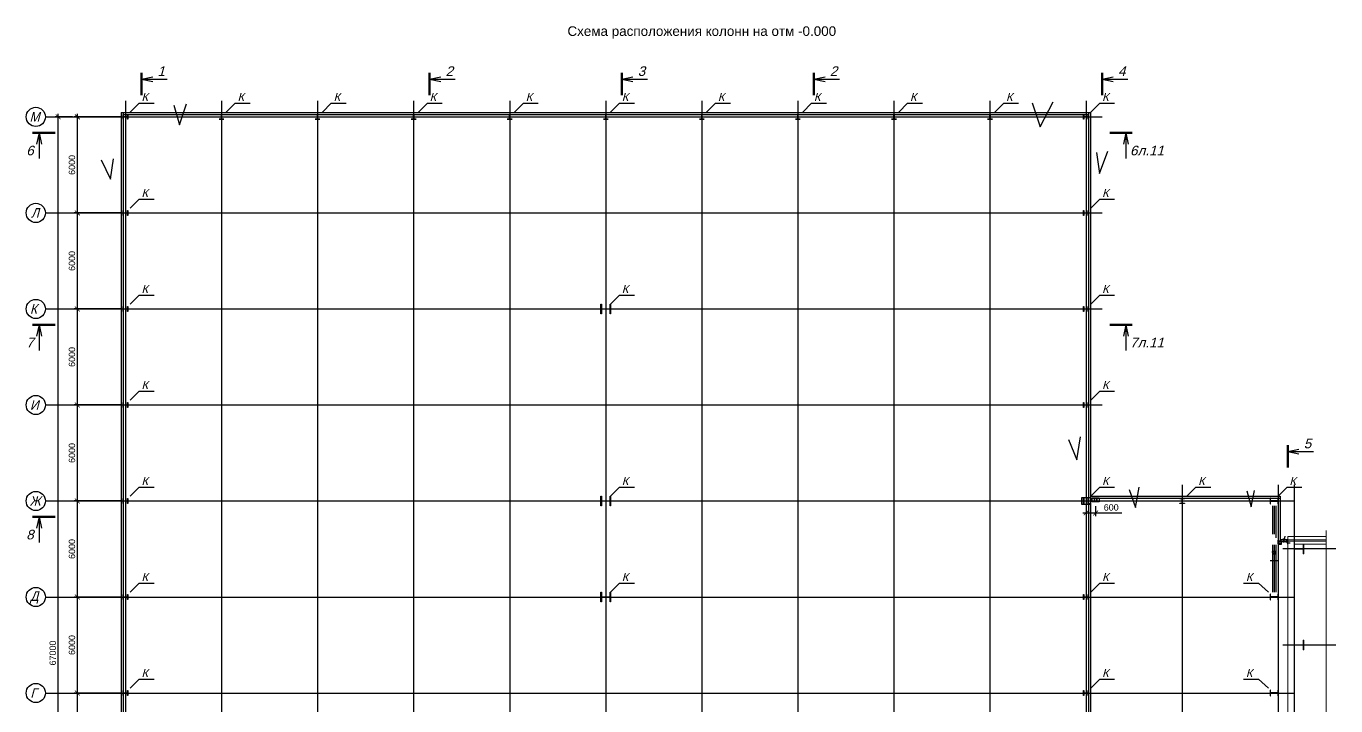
# Model space of a CAD drawing. Header units: millimetres. Extents: x -25736 to -23046, y 7958 to 9460.
# Drawn here: x -24008.4 to -23599.4, y 9247.2 to 9459.5 of the extents above; entities that cross this region are included whole.
import ezdxf

# ---------------------------------------------------------------- set-up
doc = ezdxf.new("R2010")
doc.units = ezdxf.units.MM
doc.linetypes.add('CENTER', pattern=[50.8, 31.75, -6.35, 6.35, -6.35])
doc.layers.get('0').update_dxf_attribs({"lineweight": 30})
doc.layers.add('основной', color=7, linetype='Continuous', lineweight=30)
doc.layers.add('Размеры', color=140, linetype='Continuous')
doc.styles.get("Standard").update_dxf_attribs({"font": 'ARIALUNI.TTF'})
doc.styles.add('Standart (сжат) 0.9', font='ARIALUNI.TTF', dxfattribs={"width": 0.9, "height": 300})
doc.styles.add('для модели', font='ARIALUNI.TTF', dxfattribs={"height": 200})

# ---------------------------------------------------------------- blocks, each defined once
blk = doc.blocks.new('_ArchTick')
at = {"color": 0, "lineweight": 40, "const_width": 0.15}
blk.add_lwpolyline([(-0.5, -0.5), (0.5, 0.5)], dxfattribs=at)

msp = doc.modelspace()

# ---------------------------------------------------------------- linework, layer by layer
at = {"layer": 'Defpoints'}
for p, q in [((-23678.82, 9312.103), (-23678.82, 9310.203)), ((-23675.92, 9312.103), (-23678.82, 9312.103)), ((-23678.82, 9310.203), (-23675.92, 9310.203)), ((-23675.92, 9310.203), (-23675.92, 9312.103)), ((-23675.445, 9312.128), (-23673.295, 9312.128)), ((-23675.445, 9310.928), (-23675.445, 9312.128)), ((-23673.295, 9310.928), (-23675.445, 9310.928)), ((-23673.295, 9312.128), (-23673.295, 9310.928))]:
    msp.add_line(p, q, dxfattribs=at)
at = {"layer": 'основной'}
for p, q in [((-23691.745, 9428.014), (-23687.65, 9435.872)), ((-23978.12, 9430.403), (-23978.12, 9431.903)), ((-23978.12, 9431.903), (-23978.045, 9431.903)), ((-23978.045, 9431.903), (-23978.045, 9431.253)), ((-23976.695, 9431.253), (-23976.695, 9431.903)), ((-23976.695, 9431.903), (-23976.62, 9431.903)), ((-23976.62, 9431.903), (-23976.62, 9430.403)), ((-23962.265, 9434.793), (-23960.494, 9428.65)), ((-23960.494, 9428.65), (-23958.28, 9435.235)), ((-23948.12, 9431.828), (-23948.12, 9431.903)), ((-23948.12, 9431.903), (-23946.62, 9431.903)), ((-23947.47, 9431.828), (-23948.12, 9431.828)), ((-23947.395, 9430.553), (-23947.395, 9431.753)), ((-23947.345, 9431.753), (-23947.345, 9430.553)), ((-23946.62, 9431.828), (-23947.27, 9431.828)), ((-23946.62, 9431.903), (-23946.62, 9431.828)), ((-23918.12, 9431.828), (-23918.12, 9431.903)), ((-23918.12, 9431.903), (-23916.62, 9431.903)), ((-23917.47, 9431.828), (-23918.12, 9431.828)), ((-23917.395, 9430.553), (-23917.395, 9431.753)), ((-23917.345, 9431.753), (-23917.345, 9430.553)), ((-23916.62, 9431.828), (-23917.27, 9431.828)), ((-23916.62, 9431.903), (-23916.62, 9431.828)), ((-23888.12, 9431.828), (-23888.12, 9431.903)), ((-23888.12, 9431.903), (-23886.62, 9431.903)), ((-23887.47, 9431.828), (-23888.12, 9431.828)), ((-23887.395, 9430.553), (-23887.395, 9431.753)), ((-23887.345, 9431.753), (-23887.345, 9430.553)), ((-23886.62, 9431.828), (-23887.27, 9431.828)), ((-23886.62, 9431.903), (-23886.62, 9431.828)), ((-23858.12, 9431.828), (-23858.12, 9431.903)), ((-23858.12, 9431.903), (-23856.62, 9431.903)), ((-23857.47, 9431.828), (-23858.12, 9431.828)), ((-23857.395, 9430.553), (-23857.395, 9431.753)), ((-23857.345, 9431.753), (-23857.345, 9430.553)), ((-23856.62, 9431.828), (-23857.27, 9431.828)), ((-23856.62, 9431.903), (-23856.62, 9431.828)), ((-23828.12, 9431.903), (-23826.62, 9431.903)), ((-23828.12, 9431.828), (-23828.12, 9431.903)), ((-23827.47, 9431.828), (-23828.12, 9431.828)), ((-23827.395, 9430.553), (-23827.395, 9431.753)), ((-23827.345, 9431.753), (-23827.345, 9430.553)), ((-23826.62, 9431.828), (-23827.27, 9431.828)), ((-23826.62, 9431.903), (-23826.62, 9431.828)), ((-23798.12, 9431.828), (-23798.12, 9431.903)), ((-23798.12, 9431.903), (-23796.62, 9431.903)), ((-23797.47, 9431.828), (-23798.12, 9431.828)), ((-23797.395, 9430.553), (-23797.395, 9431.753)), ((-23797.345, 9431.753), (-23797.345, 9430.553)), ((-23796.62, 9431.828), (-23797.27, 9431.828)), ((-23796.62, 9431.903), (-23796.62, 9431.828)), ((-23768.12, 9431.828), (-23768.12, 9431.903)), ((-23768.12, 9431.903), (-23766.62, 9431.903)), ((-23767.47, 9431.828), (-23768.12, 9431.828)), ((-23767.395, 9430.553), (-23767.395, 9431.753)), ((-23767.345, 9431.753), (-23767.345, 9430.553)), ((-23766.62, 9431.828), (-23767.27, 9431.828)), ((-23766.62, 9431.903), (-23766.62, 9431.828)), ((-23738.12, 9431.828), (-23738.12, 9431.903)), ((-23738.12, 9431.903), (-23736.62, 9431.903)), ((-23737.47, 9431.828), (-23738.12, 9431.828)), ((-23737.395, 9430.553), (-23737.395, 9431.753)), ((-23737.345, 9431.753), (-23737.345, 9430.553)), ((-23736.62, 9431.828), (-23737.27, 9431.828)), ((-23736.62, 9431.903), (-23736.62, 9431.828)), ((-23708.12, 9431.828), (-23708.12, 9431.903)), ((-23708.12, 9431.903), (-23706.62, 9431.903)), ((-23707.47, 9431.828), (-23708.12, 9431.828)), ((-23707.395, 9430.553), (-23707.395, 9431.753)), ((-23707.345, 9431.753), (-23707.345, 9430.553)), ((-23706.62, 9431.828), (-23707.27, 9431.828)), ((-23706.62, 9431.903), (-23706.62, 9431.828)), ((-23694.18, 9435.595), (-23691.745, 9428.014)), ((-23678.12, 9430.403), (-23678.12, 9431.903)), ((-23678.12, 9431.903), (-23678.045, 9431.903)), ((-23678.045, 9431.903), (-23678.045, 9431.253)), ((-23676.695, 9431.253), (-23676.695, 9431.903)), ((-23676.695, 9431.903), (-23676.62, 9431.903)), ((-23676.62, 9431.903), (-23676.62, 9430.403)), ((-23978.045, 9430.403), (-23978.12, 9430.403)), ((-23978.045, 9431.053), (-23978.045, 9430.403)), ((-23977.97, 9431.178), (-23976.77, 9431.178)), ((-23976.77, 9431.128), (-23977.97, 9431.128)), ((-23976.695, 9430.403), (-23976.695, 9431.053)), ((-23976.62, 9430.403), (-23976.695, 9430.403)), ((-23948.12, 9430.403), (-23948.12, 9430.478)), ((-23948.12, 9430.478), (-23947.47, 9430.478)), ((-23946.62, 9430.403), (-23948.12, 9430.403)), ((-23947.27, 9430.478), (-23946.62, 9430.478)), ((-23946.62, 9430.478), (-23946.62, 9430.403)), ((-23918.12, 9430.403), (-23918.12, 9430.478)), ((-23918.12, 9430.478), (-23917.47, 9430.478)), ((-23916.62, 9430.403), (-23918.12, 9430.403)), ((-23917.27, 9430.478), (-23916.62, 9430.478)), ((-23916.62, 9430.478), (-23916.62, 9430.403)), ((-23888.12, 9430.403), (-23888.12, 9430.478)), ((-23888.12, 9430.478), (-23887.47, 9430.478)), ((-23886.62, 9430.403), (-23888.12, 9430.403)), ((-23887.27, 9430.478), (-23886.62, 9430.478)), ((-23886.62, 9430.478), (-23886.62, 9430.403)), ((-23858.12, 9430.403), (-23858.12, 9430.478)), ((-23858.12, 9430.478), (-23857.47, 9430.478)), ((-23856.62, 9430.403), (-23858.12, 9430.403)), ((-23857.27, 9430.478), (-23856.62, 9430.478)), ((-23856.62, 9430.478), (-23856.62, 9430.403)), ((-23828.12, 9430.403), (-23828.12, 9430.478)), ((-23828.12, 9430.478), (-23827.47, 9430.478)), ((-23826.62, 9430.403), (-23828.12, 9430.403)), ((-23827.27, 9430.478), (-23826.62, 9430.478)), ((-23826.62, 9430.478), (-23826.62, 9430.403)), ((-23798.12, 9430.403), (-23798.12, 9430.478)), ((-23798.12, 9430.478), (-23797.47, 9430.478)), ((-23796.62, 9430.403), (-23798.12, 9430.403)), ((-23797.27, 9430.478), (-23796.62, 9430.478)), ((-23796.62, 9430.478), (-23796.62, 9430.403)), ((-23768.12, 9430.403), (-23768.12, 9430.478)), ((-23768.12, 9430.478), (-23767.47, 9430.478)), ((-23766.62, 9430.403), (-23768.12, 9430.403)), ((-23767.27, 9430.478), (-23766.62, 9430.478)), ((-23766.62, 9430.478), (-23766.62, 9430.403)), ((-23738.12, 9430.403), (-23738.12, 9430.478)), ((-23738.12, 9430.478), (-23737.47, 9430.478)), ((-23736.62, 9430.403), (-23738.12, 9430.403)), ((-23737.27, 9430.478), (-23736.62, 9430.478)), ((-23736.62, 9430.478), (-23736.62, 9430.403)), ((-23708.12, 9430.403), (-23708.12, 9430.478)), ((-23708.12, 9430.478), (-23707.47, 9430.478)), ((-23706.62, 9430.403), (-23708.12, 9430.403)), ((-23707.27, 9430.478), (-23706.62, 9430.478)), ((-23706.62, 9430.478), (-23706.62, 9430.403)), ((-23678.045, 9430.403), (-23678.12, 9430.403)), ((-23678.045, 9431.053), (-23678.045, 9430.403)), ((-23677.97, 9431.178), (-23676.77, 9431.178)), ((-23676.77, 9431.128), (-23677.97, 9431.128)), ((-23676.695, 9430.403), (-23676.695, 9431.053)), ((-23676.62, 9430.403), (-23676.695, 9430.403)), ((-23674.108, 9420.068), (-23673.127, 9413.485)), ((-23673.127, 9413.485), (-23670.536, 9420.489)), ((-23984.912, 9417.728), (-23982.089, 9411.668)), ((-23982.089, 9411.668), (-23981.093, 9418.06)), ((-23978.12, 9400.403), (-23978.12, 9401.903)), ((-23978.12, 9401.903), (-23978.045, 9401.903)), ((-23978.045, 9400.403), (-23978.12, 9400.403)), ((-23978.045, 9401.903), (-23978.045, 9401.253)), ((-23978.045, 9401.053), (-23978.045, 9400.403)), ((-23977.97, 9401.178), (-23976.77, 9401.178)), ((-23976.77, 9401.128), (-23977.97, 9401.128)), ((-23976.695, 9401.253), (-23976.695, 9401.903)), ((-23976.695, 9401.903), (-23976.62, 9401.903)), ((-23976.695, 9400.403), (-23976.695, 9401.053)), ((-23976.62, 9400.403), (-23976.695, 9400.403)), ((-23976.62, 9401.903), (-23976.62, 9400.403)), ((-23678.12, 9400.403), (-23678.12, 9401.903)), ((-23678.12, 9401.903), (-23678.045, 9401.903)), ((-23678.045, 9400.403), (-23678.12, 9400.403)), ((-23678.045, 9401.903), (-23678.045, 9401.253)), ((-23678.045, 9401.053), (-23678.045, 9400.403)), ((-23677.97, 9401.178), (-23676.77, 9401.178)), ((-23676.77, 9401.128), (-23677.97, 9401.128)), ((-23676.695, 9401.253), (-23676.695, 9401.903)), ((-23676.695, 9401.903), (-23676.62, 9401.903)), ((-23676.695, 9400.403), (-23676.695, 9401.053)), ((-23676.62, 9400.403), (-23676.695, 9400.403)), ((-23676.62, 9401.903), (-23676.62, 9400.403)), ((-23978.12, 9370.403), (-23978.12, 9371.903)), ((-23978.12, 9371.903), (-23978.045, 9371.903)), ((-23978.045, 9370.403), (-23978.12, 9370.403)), ((-23978.045, 9371.903), (-23978.045, 9371.253)), ((-23978.045, 9371.053), (-23978.045, 9370.403)), ((-23977.97, 9371.178), (-23976.77, 9371.178)), ((-23976.77, 9371.128), (-23977.97, 9371.128)), ((-23976.695, 9371.253), (-23976.695, 9371.903)), ((-23976.695, 9371.903), (-23976.62, 9371.903)), ((-23976.695, 9370.403), (-23976.695, 9371.053)), ((-23976.62, 9370.403), (-23976.695, 9370.403)), ((-23976.62, 9371.903), (-23976.62, 9370.403)), ((-23828.87, 9369.653), (-23828.87, 9372.653)), ((-23828.87, 9372.653), (-23828.72, 9372.653)), ((-23828.72, 9372.653), (-23828.72, 9371.353)), ((-23828.72, 9370.953), (-23828.72, 9369.653)), ((-23828.57, 9371.203), (-23826.17, 9371.203)), ((-23826.17, 9371.103), (-23828.57, 9371.103)), ((-23826.02, 9371.353), (-23826.02, 9372.653)), ((-23826.02, 9372.653), (-23825.87, 9372.653)), ((-23826.02, 9369.653), (-23826.02, 9370.953)), ((-23825.87, 9372.653), (-23825.87, 9369.653)), ((-23678.12, 9370.403), (-23678.12, 9371.903)), ((-23678.12, 9371.903), (-23678.045, 9371.903)), ((-23678.045, 9370.403), (-23678.12, 9370.403)), ((-23678.045, 9371.903), (-23678.045, 9371.253)), ((-23678.045, 9371.053), (-23678.045, 9370.403)), ((-23677.97, 9371.178), (-23676.77, 9371.178)), ((-23676.77, 9371.128), (-23677.97, 9371.128)), ((-23676.695, 9371.253), (-23676.695, 9371.903)), ((-23676.695, 9371.903), (-23676.62, 9371.903)), ((-23676.695, 9370.403), (-23676.695, 9371.053)), ((-23676.62, 9370.403), (-23676.695, 9370.403)), ((-23676.62, 9371.903), (-23676.62, 9370.403)), ((-23828.72, 9369.653), (-23828.87, 9369.653)), ((-23825.87, 9369.653), (-23826.02, 9369.653)), ((-23978.12, 9340.403), (-23978.12, 9341.903)), ((-23978.12, 9341.903), (-23978.045, 9341.903)), ((-23978.045, 9341.903), (-23978.045, 9341.253)), ((-23976.695, 9341.253), (-23976.695, 9341.903)), ((-23976.695, 9341.903), (-23976.62, 9341.903)), ((-23976.62, 9341.903), (-23976.62, 9340.403)), ((-23678.12, 9340.403), (-23678.12, 9341.903)), ((-23678.12, 9341.903), (-23678.045, 9341.903)), ((-23678.045, 9341.903), (-23678.045, 9341.253)), ((-23676.695, 9341.253), (-23676.695, 9341.903)), ((-23676.695, 9341.903), (-23676.62, 9341.903)), ((-23676.62, 9341.903), (-23676.62, 9340.403)), ((-23978.045, 9340.403), (-23978.12, 9340.403)), ((-23978.045, 9341.053), (-23978.045, 9340.403)), ((-23977.97, 9341.178), (-23976.77, 9341.178)), ((-23976.77, 9341.128), (-23977.97, 9341.128)), ((-23976.695, 9340.403), (-23976.695, 9341.053)), ((-23976.62, 9340.403), (-23976.695, 9340.403)), ((-23678.045, 9340.403), (-23678.12, 9340.403)), ((-23678.045, 9341.053), (-23678.045, 9340.403)), ((-23677.97, 9341.178), (-23676.77, 9341.178)), ((-23676.77, 9341.128), (-23677.97, 9341.128)), ((-23676.695, 9340.403), (-23676.695, 9341.053)), ((-23676.62, 9340.403), (-23676.695, 9340.403)), ((-23682.9, 9330.401), (-23680.207, 9324.006)), ((-23680.207, 9324.006), (-23679.085, 9331.186)), ((-23663.952, 9314.699), (-23661.933, 9309.146)), ((-23661.933, 9309.146), (-23660.811, 9315.428)), ((-23627.153, 9314.323), (-23625.773, 9309.354)), ((-23625.773, 9309.354), (-23624.787, 9314.402)), ((-23978.12, 9310.403), (-23978.12, 9311.903)), ((-23978.12, 9311.903), (-23978.045, 9311.903)), ((-23978.045, 9310.403), (-23978.12, 9310.403)), ((-23978.045, 9311.903), (-23978.045, 9311.253)), ((-23978.045, 9311.053), (-23978.045, 9310.403)), ((-23977.97, 9311.178), (-23976.77, 9311.178)), ((-23976.77, 9311.128), (-23977.97, 9311.128)), ((-23976.695, 9311.253), (-23976.695, 9311.903)), ((-23976.695, 9311.903), (-23976.62, 9311.903)), ((-23976.695, 9310.403), (-23976.695, 9311.053)), ((-23976.62, 9310.403), (-23976.695, 9310.403)), ((-23976.62, 9311.903), (-23976.62, 9310.403)), ((-23828.87, 9309.653), (-23828.87, 9312.653)), ((-23828.87, 9312.653), (-23828.72, 9312.653)), ((-23828.72, 9309.653), (-23828.87, 9309.653)), ((-23828.72, 9312.653), (-23828.72, 9311.353)), ((-23828.72, 9310.953), (-23828.72, 9309.653)), ((-23828.57, 9311.203), (-23826.17, 9311.203)), ((-23826.17, 9311.103), (-23828.57, 9311.103)), ((-23826.02, 9311.353), (-23826.02, 9312.653)), ((-23826.02, 9312.653), (-23825.87, 9312.653)), ((-23826.02, 9309.653), (-23826.02, 9310.953)), ((-23825.87, 9309.653), (-23826.02, 9309.653)), ((-23825.87, 9312.653), (-23825.87, 9309.653)), ((-23678.12, 9310.403), (-23678.12, 9311.903)), ((-23678.12, 9311.903), (-23678.045, 9311.903)), ((-23678.045, 9310.403), (-23678.12, 9310.403)), ((-23678.045, 9311.903), (-23678.045, 9311.253)), ((-23678.045, 9311.053), (-23678.045, 9310.403)), ((-23677.97, 9311.178), (-23676.77, 9311.178)), ((-23676.77, 9311.128), (-23677.97, 9311.128)), ((-23676.695, 9311.253), (-23676.695, 9311.903)), ((-23676.695, 9311.903), (-23676.62, 9311.903)), ((-23676.695, 9310.403), (-23676.695, 9311.053)), ((-23676.62, 9310.403), (-23676.695, 9310.403)), ((-23676.62, 9311.903), (-23676.62, 9310.403)), ((-23674.75, 9312.028), (-23674.37, 9312.028)), ((-23674.75, 9311.028), (-23674.75, 9312.028)), ((-23674.37, 9311.028), (-23674.75, 9311.028)), ((-23674.724, 9311.936), (-23674.724, 9311.121)), ((-23674.398, 9311.983), (-23674.677, 9311.983)), ((-23674.677, 9311.073), (-23674.398, 9311.073)), ((-23674.37, 9312.028), (-23674.37, 9312.011)), ((-23673.99, 9312.028), (-23674.37, 9312.028)), ((-23674.37, 9312.028), (-23674.37, 9312.011)), ((-23674.37, 9311.046), (-23674.37, 9311.028)), ((-23674.37, 9311.046), (-23674.37, 9311.028)), ((-23674.37, 9311.028), (-23673.99, 9311.028)), ((-23674.343, 9311.983), (-23674.064, 9311.983)), ((-23674.064, 9311.073), (-23674.343, 9311.073)), ((-23674.016, 9311.936), (-23674.016, 9311.121)), ((-23673.99, 9311.028), (-23673.99, 9312.028)), ((-23648.12, 9311.903), (-23646.62, 9311.903)), ((-23648.12, 9311.828), (-23648.12, 9311.903)), ((-23647.47, 9311.828), (-23648.12, 9311.828)), ((-23648.12, 9310.403), (-23648.12, 9310.478)), ((-23648.12, 9310.478), (-23647.47, 9310.478)), ((-23646.62, 9310.403), (-23648.12, 9310.403)), ((-23647.395, 9310.553), (-23647.395, 9311.753)), ((-23647.345, 9311.753), (-23647.345, 9310.553)), ((-23646.62, 9311.828), (-23647.27, 9311.828)), ((-23647.27, 9310.478), (-23646.62, 9310.478)), ((-23646.62, 9311.903), (-23646.62, 9311.828)), ((-23646.62, 9310.478), (-23646.62, 9310.403)), ((-23619.87, 9312.028), (-23619.87, 9310.278)), ((-23619.77, 9312.028), (-23619.87, 9312.028)), ((-23619.87, 9310.278), (-23619.77, 9310.278)), ((-23619.77, 9310.278), (-23619.77, 9312.028)), ((-23619.77, 9311.183), (-23619.77, 9311.123)), ((-23617.47, 9311.183), (-23619.77, 9311.183)), ((-23619.77, 9311.123), (-23617.47, 9311.123)), ((-23617.47, 9312.028), (-23617.47, 9310.278)), ((-23617.37, 9312.028), (-23617.47, 9312.028)), ((-23617.47, 9311.123), (-23617.47, 9311.183)), ((-23617.47, 9310.278), (-23617.37, 9310.278)), ((-23617.37, 9310.278), (-23617.37, 9312.028)), ((-23617.482, 9298.701), (-23616.719, 9298.701)), ((-23617.405, 9298.953), (-23617.405, 9298.453)), ((-23617.39, 9298.953), (-23617.405, 9298.953)), ((-23617.405, 9298.453), (-23616.905, 9298.453)), ((-23617.37, 9298.548), (-23617.37, 9298.933)), ((-23617.37, 9298.073), (-23617.37, 9298.453)), ((-23617.37, 9298.453), (-23616.37, 9298.453)), ((-23617.353, 9298.073), (-23617.37, 9298.073)), ((-23617.353, 9298.073), (-23617.37, 9298.073)), ((-23617.37, 9298.073), (-23617.37, 9297.693)), ((-23617.37, 9297.693), (-23616.37, 9297.693)), ((-23617.325, 9298.38), (-23617.325, 9298.101)), ((-23617.325, 9297.767), (-23617.325, 9298.046)), ((-23616.925, 9298.488), (-23617.31, 9298.488)), ((-23616.463, 9298.427), (-23617.278, 9298.427)), ((-23616.463, 9297.719), (-23617.278, 9297.719)), ((-23617.136, 9298.453), (-23617.136, 9297.453)), ((-23616.905, 9298.453), (-23616.905, 9298.468)), ((-23616.719, 9298.748), (-23616.719, 9298.655)), ((-23616.604, 9299.13), (-23616.436, 9299.13)), ((-23616.52, 9299.13), (-23616.52, 9298.317)), ((-23616.415, 9298.101), (-23616.415, 9298.38)), ((-23616.415, 9298.046), (-23616.415, 9297.767)), ((-23616.37, 9298.073), (-23616.388, 9298.073)), ((-23616.37, 9298.073), (-23616.388, 9298.073)), ((-23616.37, 9298.453), (-23616.37, 9298.073)), ((-23616.37, 9297.693), (-23616.37, 9298.073)), ((-23615.777, 9299.438), (-23615.653, 9298.139)), ((-23615.653, 9298.139), (-23615.164, 9300.185)), ((-23614.37, 9298.453), (-23615.12, 9298.453)), ((-23615.12, 9298.453), (-23615.12, 9298.426)), ((-23615.097, 9298.403), (-23614.49, 9298.403)), ((-23614.891, 9299.13), (-23614.724, 9299.13)), ((-23614.807, 9299.13), (-23614.807, 9298.317)), ((-23614.519, 9298.121), (-23614.519, 9297.962)), ((-23614.519, 9298.041), (-23613.606, 9298.041)), ((-23614.42, 9298.333), (-23614.42, 9297.726)), ((-23614.397, 9297.703), (-23614.37, 9297.703)), ((-23614.37, 9297.703), (-23614.37, 9298.453)), ((-23619.12, 9295.009), (-23619.12, 9295.389)), ((-23619.12, 9295.389), (-23618.12, 9295.389)), ((-23619.103, 9295.009), (-23619.12, 9295.009)), ((-23619.103, 9295.009), (-23619.12, 9295.009)), ((-23619.12, 9295.009), (-23619.12, 9294.629)), ((-23619.12, 9294.629), (-23618.12, 9294.629)), ((-23619.075, 9295.316), (-23619.075, 9295.037)), ((-23619.075, 9294.703), (-23619.075, 9294.982)), ((-23618.213, 9295.363), (-23619.028, 9295.363)), ((-23618.213, 9294.655), (-23619.028, 9294.655)), ((-23618.165, 9295.037), (-23618.165, 9295.316)), ((-23618.165, 9294.982), (-23618.165, 9294.703)), ((-23618.12, 9295.009), (-23618.138, 9295.009)), ((-23618.12, 9295.009), (-23618.138, 9295.009)), ((-23618.12, 9295.389), (-23618.12, 9295.009)), ((-23618.12, 9294.629), (-23618.12, 9295.009)), ((-23617.37, 9292.474), (-23619.87, 9292.474)), ((-23978.12, 9280.403), (-23978.12, 9281.903)), ((-23978.12, 9281.903), (-23978.045, 9281.903)), ((-23978.045, 9280.403), (-23978.12, 9280.403)), ((-23978.045, 9281.903), (-23978.045, 9281.253)), ((-23978.045, 9281.053), (-23978.045, 9280.403)), ((-23977.97, 9281.178), (-23976.77, 9281.178)), ((-23976.77, 9281.128), (-23977.97, 9281.128)), ((-23976.695, 9281.253), (-23976.695, 9281.903)), ((-23976.695, 9281.903), (-23976.62, 9281.903)), ((-23976.695, 9280.403), (-23976.695, 9281.053)), ((-23976.62, 9280.403), (-23976.695, 9280.403)), ((-23976.62, 9281.903), (-23976.62, 9280.403)), ((-23828.87, 9279.653), (-23828.87, 9282.653)), ((-23828.87, 9282.653), (-23828.72, 9282.653)), ((-23828.72, 9282.653), (-23828.72, 9281.353)), ((-23828.72, 9280.953), (-23828.72, 9279.653)), ((-23828.57, 9281.203), (-23826.17, 9281.203)), ((-23826.17, 9281.103), (-23828.57, 9281.103)), ((-23826.02, 9281.353), (-23826.02, 9282.653)), ((-23826.02, 9282.653), (-23825.87, 9282.653)), ((-23826.02, 9279.653), (-23826.02, 9280.953)), ((-23825.87, 9282.653), (-23825.87, 9279.653)), ((-23678.12, 9280.403), (-23678.12, 9281.903)), ((-23678.12, 9281.903), (-23678.045, 9281.903)), ((-23678.045, 9280.403), (-23678.12, 9280.403)), ((-23678.045, 9281.903), (-23678.045, 9281.253)), ((-23678.045, 9281.053), (-23678.045, 9280.403)), ((-23677.97, 9281.178), (-23676.77, 9281.178)), ((-23676.77, 9281.128), (-23677.97, 9281.128)), ((-23676.695, 9281.253), (-23676.695, 9281.903)), ((-23676.695, 9281.903), (-23676.62, 9281.903)), ((-23676.695, 9280.403), (-23676.695, 9281.053)), ((-23676.62, 9280.403), (-23676.695, 9280.403)), ((-23676.62, 9281.903), (-23676.62, 9280.403)), ((-23619.87, 9282.028), (-23619.87, 9280.278)), ((-23619.77, 9282.028), (-23619.87, 9282.028)), ((-23619.87, 9280.278), (-23619.77, 9280.278)), ((-23619.77, 9280.278), (-23619.77, 9282.028)), ((-23619.77, 9281.183), (-23619.77, 9281.123)), ((-23617.47, 9281.183), (-23619.77, 9281.183)), ((-23619.77, 9281.123), (-23617.47, 9281.123)), ((-23617.47, 9282.028), (-23617.47, 9280.278)), ((-23617.37, 9282.028), (-23617.47, 9282.028)), ((-23617.47, 9281.123), (-23617.47, 9281.183)), ((-23617.47, 9280.278), (-23617.37, 9280.278)), ((-23617.37, 9280.278), (-23617.37, 9282.028)), ((-23828.72, 9279.653), (-23828.87, 9279.653)), ((-23825.87, 9279.653), (-23826.02, 9279.653)), ((-23978.12, 9250.403), (-23978.12, 9251.903)), ((-23978.12, 9251.903), (-23978.045, 9251.903)), ((-23978.045, 9251.903), (-23978.045, 9251.253)), ((-23976.695, 9251.253), (-23976.695, 9251.903)), ((-23976.695, 9251.903), (-23976.62, 9251.903)), ((-23976.62, 9251.903), (-23976.62, 9250.403)), ((-23678.12, 9250.403), (-23678.12, 9251.903)), ((-23678.12, 9251.903), (-23678.045, 9251.903)), ((-23678.045, 9251.903), (-23678.045, 9251.253)), ((-23676.695, 9251.253), (-23676.695, 9251.903)), ((-23676.695, 9251.903), (-23676.62, 9251.903)), ((-23676.62, 9251.903), (-23676.62, 9250.403)), ((-23619.87, 9252.028), (-23619.87, 9250.278)), ((-23619.77, 9252.028), (-23619.87, 9252.028)), ((-23619.77, 9250.278), (-23619.77, 9252.028)), ((-23617.47, 9252.028), (-23617.47, 9250.278)), ((-23617.37, 9252.028), (-23617.47, 9252.028)), ((-23617.37, 9250.278), (-23617.37, 9252.028)), ((-23978.045, 9250.403), (-23978.12, 9250.403)), ((-23978.045, 9251.053), (-23978.045, 9250.403)), ((-23977.97, 9251.178), (-23976.77, 9251.178)), ((-23976.77, 9251.128), (-23977.97, 9251.128)), ((-23976.695, 9250.403), (-23976.695, 9251.053)), ((-23976.62, 9250.403), (-23976.695, 9250.403)), ((-23678.045, 9250.403), (-23678.12, 9250.403)), ((-23678.045, 9251.053), (-23678.045, 9250.403)), ((-23677.97, 9251.178), (-23676.77, 9251.178)), ((-23676.77, 9251.128), (-23677.97, 9251.128)), ((-23676.695, 9250.403), (-23676.695, 9251.053)), ((-23676.62, 9250.403), (-23676.695, 9250.403)), ((-23619.87, 9250.278), (-23619.77, 9250.278)), ((-23619.77, 9251.183), (-23619.77, 9251.123)), ((-23617.47, 9251.183), (-23619.77, 9251.183)), ((-23619.77, 9251.123), (-23617.47, 9251.123)), ((-23617.47, 9251.123), (-23617.47, 9251.183)), ((-23617.47, 9250.278), (-23617.37, 9250.278))]:
    msp.add_line(p, q, dxfattribs=at)
at = {"layer": 'основной', "color": 3}
for p, q in [((-23978.72, 9432.503), (-23978.72, 9161.153)), ((-23978.72, 9432.503), (-23676.02, 9432.503)), ((-23978.12, 9432.503), (-23978.12, 9161.153)), ((-23978.12, 9431.903), (-23676.62, 9431.903)), ((-23676.62, 9432.503), (-23676.62, 9159.303)), ((-23676.02, 9432.503), (-23676.02, 9159.303)), ((-23676.62, 9310.403), (-23676.02, 9310.403)), ((-23676.02, 9312.628), (-23616.77, 9312.628)), ((-23676.02, 9312.028), (-23616.77, 9312.028)), ((-23617.37, 9312.028), (-23617.37, 9298.553)), ((-23616.77, 9312.628), (-23616.77, 9298.553)), ((-23617.37, 9298.553), (-23616.77, 9298.553)), ((-23617.37, 9298.453), (-23616.77, 9298.453)), ((-23614.37, 9299.053), (-23616.67, 9299.053)), ((-23616.67, 9299.053), (-23616.67, 9298.453)), ((-23614.37, 9298.453), (-23616.67, 9298.453))]:
    msp.add_line(p, q, dxfattribs=at)
at = {"layer": 'основной', "linetype": 'CENTER', "ltscale": 15}
for p, q in [((-23974.87, 9431.153), (-23948.87, 9431.153)), ((-23705.87, 9431.153), (-23679.87, 9431.153)), ((-23977.37, 9309.653), (-23977.37, 9282.653)), ((-23827.37, 9309.653), (-23827.37, 9282.653)), ((-23677.37, 9309.653), (-23677.37, 9282.653)), ((-23619.19, 9309.653), (-23619.19, 9300.827)), ((-23618.62, 9309.653), (-23618.62, 9300.827)), ((-23618.05, 9309.653), (-23618.05, 9299.681)), ((-23619.19, 9297.465), (-23619.19, 9282.653)), ((-23618.62, 9297.447), (-23618.62, 9282.653)), ((-23618.05, 9297.428), (-23618.05, 9282.653))]:
    msp.add_line(p, q, dxfattribs=at)
at = {"layer": 'основной', "lineweight": 5}
for p, q in [((-23602.37, 9301.903), (-23602.37, 9239.375)), ((-23614.37, 9300.053), (-23614.37, 9146.153)), ((-23614.37, 9300.053), (-23602.37, 9300.053)), ((-23614.37, 9299.053), (-23602.37, 9299.053)), ((-23614.37, 9298.553), (-23602.37, 9298.553)), ((-23612.37, 9294.653), (-23612.37, 9297.653)), ((-23612.37, 9297.653), (-23612.22, 9297.653)), ((-23612.37, 9297.653), (-23612.37, 9054.653)), ((-23612.37, 9297.653), (-23602.37, 9297.653)), ((-23612.22, 9297.653), (-23612.22, 9296.353)), ((-23609.52, 9296.353), (-23609.52, 9297.653)), ((-23609.52, 9297.653), (-23609.37, 9297.653)), ((-23609.37, 9297.653), (-23609.37, 9294.653)), ((-23612.22, 9294.653), (-23612.37, 9294.653)), ((-23612.22, 9295.953), (-23612.22, 9294.653)), ((-23612.07, 9296.203), (-23609.67, 9296.203)), ((-23609.67, 9296.103), (-23612.07, 9296.103)), ((-23609.52, 9294.653), (-23609.52, 9295.953)), ((-23609.37, 9294.653), (-23609.52, 9294.653)), ((-23612.37, 9264.653), (-23612.37, 9267.653)), ((-23612.37, 9267.653), (-23612.22, 9267.653)), ((-23612.22, 9264.653), (-23612.37, 9264.653)), ((-23612.22, 9267.653), (-23612.22, 9266.353)), ((-23612.22, 9265.953), (-23612.22, 9264.653)), ((-23612.07, 9266.203), (-23609.67, 9266.203)), ((-23609.67, 9266.103), (-23612.07, 9266.103)), ((-23609.52, 9266.353), (-23609.52, 9267.653)), ((-23609.52, 9267.653), (-23609.37, 9267.653)), ((-23609.52, 9264.653), (-23609.52, 9265.953)), ((-23609.37, 9264.653), (-23609.52, 9264.653)), ((-23609.37, 9267.653), (-23609.37, 9264.653))]:
    msp.add_line(p, q, dxfattribs=at)
at = {"layer": 'основной'}
for centre, radius, start, end in [((-23947.47, 9431.753), 0.075, 0, 90), ((-23947.27, 9431.753), 0.075, 90, 180), ((-23917.47, 9431.753), 0.075, 0, 90), ((-23917.27, 9431.753), 0.075, 90, 180), ((-23887.47, 9431.753), 0.075, 0, 90), ((-23887.27, 9431.753), 0.075, 90, 180), ((-23857.47, 9431.753), 0.075, 0, 90), ((-23857.27, 9431.753), 0.075, 90, 180), ((-23827.47, 9431.753), 0.075, 0, 90), ((-23827.27, 9431.753), 0.075, 90, 180), ((-23797.47, 9431.753), 0.075, 0, 90), ((-23797.27, 9431.753), 0.075, 90, 180), ((-23767.47, 9431.753), 0.075, 0, 90), ((-23767.27, 9431.753), 0.075, 90, 180), ((-23737.47, 9431.753), 0.075, 0, 90), ((-23737.27, 9431.753), 0.075, 90, 180), ((-23707.47, 9431.753), 0.075, 0, 90), ((-23707.27, 9431.753), 0.075, 90, 180), ((-23977.97, 9431.253), 0.075, 180, 270), ((-23977.97, 9431.053), 0.075, 90, 180), ((-23976.77, 9431.253), 0.075, 270, 0), ((-23976.77, 9431.053), 0.075, 0, 90), ((-23947.47, 9430.553), 0.075, 270, 0), ((-23947.27, 9430.553), 0.075, 180, 270), ((-23917.47, 9430.553), 0.075, 270, 0), ((-23917.27, 9430.553), 0.075, 180, 270), ((-23887.47, 9430.553), 0.075, 270, 0), ((-23887.27, 9430.553), 0.075, 180, 270), ((-23857.47, 9430.553), 0.075, 270, 0), ((-23857.27, 9430.553), 0.075, 180, 270), ((-23827.47, 9430.553), 0.075, 270, 0), ((-23827.27, 9430.553), 0.075, 180, 270), ((-23797.47, 9430.553), 0.075, 270, 0), ((-23797.27, 9430.553), 0.075, 180, 270), ((-23767.47, 9430.553), 0.075, 270, 0), ((-23767.27, 9430.553), 0.075, 180, 270), ((-23737.47, 9430.553), 0.075, 270, 0), ((-23737.27, 9430.553), 0.075, 180, 270), ((-23707.47, 9430.553), 0.075, 270, 0), ((-23707.27, 9430.553), 0.075, 180, 270), ((-23677.97, 9431.253), 0.075, 180, 270), ((-23677.97, 9431.053), 0.075, 90, 180), ((-23676.77, 9431.253), 0.075, 270, 0), ((-23676.77, 9431.053), 0.075, 0, 90), ((-23977.97, 9401.253), 0.075, 180, 270), ((-23977.97, 9401.053), 0.075, 90, 180), ((-23976.77, 9401.253), 0.075, 270, 0), ((-23976.77, 9401.053), 0.075, 0, 90), ((-23677.97, 9401.253), 0.075, 180, 270), ((-23677.97, 9401.053), 0.075, 90, 180), ((-23676.77, 9401.253), 0.075, 270, 0), ((-23676.77, 9401.053), 0.075, 0, 90), ((-23977.97, 9371.253), 0.075, 180, 270), ((-23977.97, 9371.053), 0.075, 90, 180), ((-23976.77, 9371.253), 0.075, 270, 0), ((-23976.77, 9371.053), 0.075, 0, 90), ((-23828.57, 9371.353), 0.15, 180, 270), ((-23828.57, 9370.953), 0.15, 90, 180), ((-23826.17, 9371.353), 0.15, 270, 0), ((-23826.17, 9370.953), 0.15, 0, 90), ((-23677.97, 9371.253), 0.075, 180, 270), ((-23677.97, 9371.053), 0.075, 90, 180), ((-23676.77, 9371.253), 0.075, 270, 0), ((-23676.77, 9371.053), 0.075, 0, 90), ((-23977.97, 9341.253), 0.075, 180, 270), ((-23977.97, 9341.053), 0.075, 90, 180), ((-23976.77, 9341.253), 0.075, 270, 0), ((-23976.77, 9341.053), 0.075, 0, 90), ((-23677.97, 9341.253), 0.075, 180, 270), ((-23677.97, 9341.053), 0.075, 90, 180), ((-23676.77, 9341.253), 0.075, 270, 0), ((-23676.77, 9341.053), 0.075, 0, 90), ((-23977.97, 9311.253), 0.075, 180, 270), ((-23977.97, 9311.053), 0.075, 90, 180), ((-23976.77, 9311.253), 0.075, 270, 0), ((-23976.77, 9311.053), 0.075, 0, 90), ((-23828.57, 9311.353), 0.15, 180, 270), ((-23828.57, 9310.953), 0.15, 90, 180), ((-23826.17, 9311.353), 0.15, 270, 0), ((-23826.17, 9310.953), 0.15, 0, 90), ((-23677.97, 9311.253), 0.075, 180, 270), ((-23677.97, 9311.053), 0.075, 90, 180), ((-23676.77, 9311.253), 0.075, 270, 0), ((-23676.77, 9311.053), 0.075, 0, 90), ((-23674.677, 9311.936), 0.0475, 90, 180), ((-23674.677, 9311.121), 0.0475, 180, 270), ((-23674.398, 9312.011), 0.0275, 270, 0), ((-23674.398, 9311.046), 0.0275, 0, 90), ((-23674.343, 9312.011), 0.0275, 180, 270), ((-23674.343, 9311.046), 0.0275, 90, 180), ((-23674.064, 9311.936), 0.0475, 0, 90), ((-23674.064, 9311.121), 0.0475, 270, 0), ((-23647.47, 9311.753), 0.075, 0, 90), ((-23647.47, 9310.553), 0.075, 270, 0), ((-23647.27, 9311.753), 0.075, 90, 180), ((-23647.27, 9310.553), 0.075, 180, 270), ((-23617.39, 9298.933), 0.02, 0, 90), ((-23617.31, 9298.548), 0.06, 180, 270), ((-23617.353, 9298.101), 0.0275, 270, 0), ((-23617.353, 9298.046), 0.0275, 0, 90), ((-23617.278, 9298.38), 0.0475, 90, 180), ((-23617.278, 9297.767), 0.0475, 180, 270), ((-23616.925, 9298.468), 0.02, 0, 90), ((-23616.463, 9298.38), 0.0475, 0, 90), ((-23616.463, 9297.767), 0.0475, 270, 0), ((-23616.388, 9298.101), 0.0275, 180, 270), ((-23616.388, 9298.046), 0.0275, 90, 180), ((-23615.097, 9298.426), 0.023, 180, 270), ((-23614.49, 9298.333), 0.07, 0, 90), ((-23614.397, 9297.726), 0.023, 180, 270), ((-23619.103, 9295.037), 0.0275, 270, 0), ((-23619.103, 9294.982), 0.0275, 0, 90), ((-23619.028, 9295.316), 0.0475, 90, 180), ((-23619.028, 9294.703), 0.0475, 180, 270), ((-23618.213, 9295.316), 0.0475, 0, 90), ((-23618.213, 9294.703), 0.0475, 270, 0), ((-23618.138, 9295.037), 0.0275, 180, 270), ((-23618.138, 9294.982), 0.0275, 90, 180), ((-23977.97, 9281.253), 0.075, 180, 270), ((-23977.97, 9281.053), 0.075, 90, 180), ((-23976.77, 9281.253), 0.075, 270, 0), ((-23976.77, 9281.053), 0.075, 0, 90), ((-23828.57, 9281.353), 0.15, 180, 270), ((-23828.57, 9280.953), 0.15, 90, 180), ((-23826.17, 9281.353), 0.15, 270, 0), ((-23826.17, 9280.953), 0.15, 0, 90), ((-23677.97, 9281.253), 0.075, 180, 270), ((-23677.97, 9281.053), 0.075, 90, 180), ((-23676.77, 9281.253), 0.075, 270, 0), ((-23676.77, 9281.053), 0.075, 0, 90), ((-23977.97, 9251.253), 0.075, 180, 270), ((-23977.97, 9251.053), 0.075, 90, 180), ((-23976.77, 9251.253), 0.075, 270, 0), ((-23976.77, 9251.053), 0.075, 0, 90), ((-23677.97, 9251.253), 0.075, 180, 270), ((-23677.97, 9251.053), 0.075, 90, 180), ((-23676.77, 9251.253), 0.075, 270, 0), ((-23676.77, 9251.053), 0.075, 0, 90)]:
    msp.add_arc(centre, radius, start, end, dxfattribs=at)
at = {"layer": 'основной', "lineweight": 5}
for centre, start, end in [((-23612.07, 9296.353), 180, 270), ((-23612.07, 9295.953), 90, 180), ((-23609.67, 9296.353), 270, 0), ((-23609.67, 9295.953), 0, 90), ((-23612.07, 9266.353), 180, 270), ((-23612.07, 9265.953), 90, 180), ((-23609.67, 9266.353), 270, 0), ((-23609.67, 9265.953), 0, 90)]:
    msp.add_arc(centre, 0.15, start, end, dxfattribs=at)
at = {"layer": 'Размеры', "lineweight": 60, "ltscale": 2}
for p, q in [((-23972.37, 9437.963), (-23972.37, 9444.963)), ((-23882.37, 9437.963), (-23882.37, 9444.963)), ((-23822.37, 9437.963), (-23822.37, 9444.963)), ((-23762.37, 9437.963), (-23762.37, 9444.963)), ((-23672.37, 9437.963), (-23672.37, 9444.963)), ((-23999.349, 9426.153), (-24006.349, 9426.153)), ((-23669.921, 9426.153), (-23662.921, 9426.153)), ((-23999.349, 9366.153), (-24006.349, 9366.153)), ((-23669.921, 9366.153), (-23662.921, 9366.153)), ((-23614.37, 9321.609), (-23614.37, 9328.609)), ((-23999.349, 9306.153), (-24006.349, 9306.153))]:
    msp.add_line(p, q, dxfattribs=at)
at = {"layer": 'Размеры', "ltscale": 2}
for p, q in [((-23972.37, 9442.963), (-23968.87, 9443.713)), ((-23972.37, 9442.963), (-23968.87, 9442.213)), ((-23972.37, 9442.963), (-23964.37, 9442.963)), ((-23882.37, 9442.963), (-23878.87, 9443.713)), ((-23882.37, 9442.963), (-23878.87, 9442.213)), ((-23882.37, 9442.963), (-23874.37, 9442.963)), ((-23822.37, 9442.963), (-23818.87, 9443.713)), ((-23822.37, 9442.963), (-23818.87, 9442.213)), ((-23822.37, 9442.963), (-23814.37, 9442.963)), ((-23762.37, 9442.963), (-23758.87, 9443.713)), ((-23762.37, 9442.963), (-23758.87, 9442.213)), ((-23762.37, 9442.963), (-23754.37, 9442.963)), ((-23672.37, 9442.963), (-23668.87, 9443.713)), ((-23672.37, 9442.963), (-23668.87, 9442.213)), ((-23672.37, 9442.963), (-23664.37, 9442.963)), ((-24004.349, 9426.153), (-24005.099, 9422.653)), ((-24004.349, 9426.153), (-24003.599, 9422.653)), ((-24004.349, 9426.153), (-24004.349, 9418.153)), ((-23664.921, 9426.153), (-23665.671, 9422.653)), ((-23664.921, 9426.153), (-23664.921, 9418.153)), ((-23664.921, 9426.153), (-23664.171, 9422.653)), ((-24004.349, 9366.153), (-24005.099, 9362.653)), ((-24004.349, 9366.153), (-24003.599, 9362.653)), ((-24004.349, 9366.153), (-24004.349, 9358.153)), ((-23664.921, 9366.153), (-23665.671, 9362.653)), ((-23664.921, 9366.153), (-23664.921, 9358.153)), ((-23664.921, 9366.153), (-23664.171, 9362.653)), ((-23614.37, 9326.609), (-23610.87, 9327.359)), ((-23614.37, 9326.609), (-23610.87, 9325.859)), ((-23614.37, 9326.609), (-23606.37, 9326.609)), ((-24004.349, 9306.153), (-24005.099, 9302.653)), ((-24004.349, 9306.153), (-24003.599, 9302.653)), ((-24004.349, 9306.153), (-24004.349, 9298.153))]:
    msp.add_line(p, q, dxfattribs=at)
at = {"layer": 'Размеры', "linetype": 'CENTER', "ltscale": 20}
for p, q in [((-23977.37, 9436.153), (-23977.37, 9030.153)), ((-23947.37, 9436.153), (-23947.37, 9030.153)), ((-23917.37, 9436.153), (-23917.37, 9030.153)), ((-23887.37, 9436.153), (-23887.37, 9030.153)), ((-23857.37, 9436.153), (-23857.37, 9030.153)), ((-23827.37, 9436.153), (-23827.37, 9030.153)), ((-23797.37, 9436.153), (-23797.37, 9030.153)), ((-23767.37, 9436.153), (-23767.37, 9030.153)), ((-23737.37, 9436.153), (-23737.37, 9030.153)), ((-23707.37, 9436.153), (-23707.37, 9030.153)), ((-23677.37, 9436.153), (-23677.37, 9030.153)), ((-24002.37, 9431.153), (-23672.37, 9431.153)), ((-24002.37, 9401.153), (-23672.37, 9401.153)), ((-24002.37, 9371.153), (-23672.37, 9371.153)), ((-24002.37, 9341.153), (-23672.37, 9341.153)), ((-23647.37, 9316.153), (-23647.37, 9030.153)), ((-23617.37, 9316.153), (-23617.37, 9030.153)), ((-23612.37, 9316.153), (-23612.37, 9030.153)), ((-24002.37, 9311.153), (-23612.37, 9311.153)), ((-23599.37, 9296.153), (-23615.87, 9296.153)), ((-24002.37, 9281.153), (-23612.37, 9281.153)), ((-23599.37, 9266.153), (-23615.87, 9266.153)), ((-24002.37, 9251.153), (-23612.37, 9251.153))]:
    msp.add_line(p, q, dxfattribs=at)
at = {"layer": 'Размеры'}
for p, q in [((-23998.37, 9095.153), (-23998.37, 9432.153)), ((-23992.37, 9400.153), (-23992.37, 9432.153)), ((-23993.87, 9431.153), (-23999.37, 9431.153)), ((-23978.87, 9431.153), (-23993.37, 9431.153)), ((-23978.87, 9401.153), (-23993.37, 9401.153)), ((-23978.87, 9401.153), (-23993.37, 9401.153)), ((-23992.37, 9370.153), (-23992.37, 9402.153)), ((-23978.87, 9371.153), (-23993.37, 9371.153)), ((-23978.87, 9371.153), (-23993.37, 9371.153)), ((-23992.37, 9340.153), (-23992.37, 9372.153)), ((-23992.37, 9310.153), (-23992.37, 9342.153)), ((-23978.87, 9341.153), (-23993.37, 9341.153)), ((-23978.87, 9341.153), (-23993.37, 9341.153)), ((-23978.87, 9311.153), (-23993.37, 9311.153)), ((-23978.87, 9311.153), (-23993.37, 9311.153)), ((-23992.37, 9280.153), (-23992.37, 9312.153)), ((-23677.37, 9309.653), (-23677.37, 9306.43)), ((-23674.37, 9309.528), (-23674.37, 9306.43)), ((-23678.37, 9307.43), (-23674.37, 9307.43)), ((-23674.37, 9307.43), (-23666.16, 9307.43)), ((-23978.87, 9281.153), (-23993.37, 9281.153)), ((-23978.87, 9281.153), (-23993.37, 9281.153)), ((-23992.37, 9250.153), (-23992.37, 9282.153)), ((-23992.37, 9220.153), (-23992.37, 9252.153)), ((-23978.87, 9251.153), (-23993.37, 9251.153)), ((-23978.87, 9251.153), (-23993.37, 9251.153))]:
    msp.add_line(p, q, dxfattribs=at)
at = {"layer": 'Размеры', "color": 5}
for p, q in [((-23973.083, 9435.441), (-23975.87, 9432.653)), ((-23973.083, 9435.441), (-23968.435, 9435.441)), ((-23943.083, 9435.441), (-23945.87, 9432.653)), ((-23943.083, 9435.441), (-23938.435, 9435.441)), ((-23913.083, 9435.441), (-23915.87, 9432.653)), ((-23913.083, 9435.441), (-23908.435, 9435.441)), ((-23883.083, 9435.441), (-23885.87, 9432.653)), ((-23883.083, 9435.441), (-23878.435, 9435.441)), ((-23853.083, 9435.441), (-23855.87, 9432.653)), ((-23853.083, 9435.441), (-23848.435, 9435.441)), ((-23823.083, 9435.441), (-23825.87, 9432.653)), ((-23823.083, 9435.441), (-23818.435, 9435.441)), ((-23793.083, 9435.441), (-23795.87, 9432.653)), ((-23793.083, 9435.441), (-23788.435, 9435.441)), ((-23763.083, 9435.441), (-23765.87, 9432.653)), ((-23763.083, 9435.441), (-23758.435, 9435.441)), ((-23733.083, 9435.441), (-23735.87, 9432.653)), ((-23733.083, 9435.441), (-23728.435, 9435.441)), ((-23703.083, 9435.441), (-23705.87, 9432.653)), ((-23703.083, 9435.441), (-23698.435, 9435.441)), ((-23673.083, 9435.441), (-23675.87, 9432.653)), ((-23673.083, 9435.441), (-23668.435, 9435.441)), ((-23973.083, 9405.441), (-23975.87, 9402.653)), ((-23973.083, 9405.441), (-23968.435, 9405.441)), ((-23673.083, 9405.441), (-23675.87, 9402.653)), ((-23673.083, 9405.441), (-23668.435, 9405.441)), ((-23973.083, 9375.441), (-23975.87, 9372.653)), ((-23973.083, 9375.441), (-23968.435, 9375.441)), ((-23823.083, 9375.441), (-23825.87, 9372.653)), ((-23823.083, 9375.441), (-23818.435, 9375.441)), ((-23673.083, 9375.441), (-23675.87, 9372.653)), ((-23673.083, 9375.441), (-23668.435, 9375.441)), ((-23973.083, 9345.441), (-23975.87, 9342.653)), ((-23973.083, 9345.441), (-23968.435, 9345.441)), ((-23673.083, 9345.441), (-23675.87, 9342.653)), ((-23673.083, 9345.441), (-23668.435, 9345.441)), ((-23973.083, 9315.441), (-23975.87, 9312.653)), ((-23973.083, 9315.441), (-23968.435, 9315.441)), ((-23823.083, 9315.441), (-23825.87, 9312.653)), ((-23823.083, 9315.441), (-23818.435, 9315.441)), ((-23673.083, 9315.441), (-23675.87, 9312.653)), ((-23673.083, 9315.441), (-23668.435, 9315.441)), ((-23643.083, 9315.441), (-23645.87, 9312.653)), ((-23643.083, 9315.441), (-23638.435, 9315.441)), ((-23614.583, 9315.441), (-23617.37, 9312.653)), ((-23614.583, 9315.441), (-23609.935, 9315.441)), ((-23973.083, 9285.441), (-23975.87, 9282.653)), ((-23973.083, 9285.441), (-23968.435, 9285.441)), ((-23823.083, 9285.441), (-23825.87, 9282.653)), ((-23823.083, 9285.441), (-23818.435, 9285.441)), ((-23673.083, 9285.441), (-23675.87, 9282.653)), ((-23673.083, 9285.441), (-23668.435, 9285.441)), ((-23628.176, 9285.441), (-23623.528, 9285.441)), ((-23623.528, 9285.441), (-23620.37, 9282.653)), ((-23973.083, 9255.441), (-23975.87, 9252.653)), ((-23973.083, 9255.441), (-23968.435, 9255.441)), ((-23673.083, 9255.441), (-23675.87, 9252.653)), ((-23673.083, 9255.441), (-23668.435, 9255.441)), ((-23628.176, 9255.441), (-23623.528, 9255.441)), ((-23623.528, 9255.441), (-23620.37, 9252.653))]:
    msp.add_line(p, q, dxfattribs=at)
at = {"layer": 'Размеры'}
for centre in [(-24005.37, 9431.153), (-24005.37, 9401.153), (-24005.37, 9371.153), (-24005.37, 9341.153), (-24005.37, 9311.153), (-24005.37, 9281.153), (-24005.37, 9251.153)]:
    msp.add_circle(centre, 3, dxfattribs=at)

# ---------------------------------------------------------------- block references
at = {"layer": 'Размеры', "xscale": 1.5, "yscale": 1.5, "zscale": 1.5}
for p, rotation in [((-23998.37, 9431.153), 90), ((-23992.37, 9431.153), 90), ((-23992.37, 9401.153), 90), ((-23992.37, 9401.153), 270), ((-23992.37, 9371.153), 90), ((-23992.37, 9371.153), 270), ((-23992.37, 9341.153), 90), ((-23992.37, 9341.153), 270), ((-23992.37, 9311.153), 90), ((-23992.37, 9311.153), 270), ((-23677.37, 9307.43), 180), ((-23992.37, 9281.153), 90), ((-23992.37, 9281.153), 270), ((-23992.37, 9251.153), 90), ((-23992.37, 9251.153), 270)]:
    msp.add_blockref('_ArchTick', p, dxfattribs=dict(at, rotation=rotation))
msp.add_blockref('_ArchTick', (-23674.37, 9307.43), dxfattribs=at)

# ---------------------------------------------------------------- texts
at = {"layer": 'Размеры', "color": 1}
msp.add_text('Схема расположения колонн на отм ', height=3, dxfattribs=at).set_placement((-23839.329, 9456.459))
at = {"layer": 'Размеры', "color": 3}
msp.add_text('-0.000', height=3, dxfattribs=at).set_placement((-23767.303, 9456.459))
at = {"layer": 'Размеры', "oblique": 15}
for s, p in [('1', (-23967.37, 9443.963)), ('2', (-23877.37, 9443.963)), ('3', (-23817.37, 9443.963)), ('2', (-23757.37, 9443.963)), ('4', (-23667.37, 9443.963)), ('6', (-24008.349, 9419.153)), ('6л.11', (-23663.635, 9419.153)), ('7', (-24008.349, 9359.153)), ('7л.11', (-23663.635, 9359.153)), ('5', (-23609.37, 9327.609)), ('8', (-24008.349, 9299.153))]:
    msp.add_text(s, height=3, dxfattribs=at).set_placement(p)
at = {"layer": 'Размеры', "color": 5, "oblique": 15}
for p in [(-23972.353, 9436.141), (-23942.353, 9436.141), (-23912.353, 9436.141), (-23882.353, 9436.141), (-23852.353, 9436.141), (-23822.353, 9436.141), (-23792.353, 9436.141), (-23762.353, 9436.141), (-23732.353, 9436.141), (-23702.353, 9436.141), (-23672.353, 9436.141), (-23972.353, 9406.141), (-23672.353, 9406.141), (-23972.353, 9376.141), (-23822.353, 9376.141), (-23672.353, 9376.141), (-23972.353, 9346.141), (-23672.353, 9346.141), (-23972.353, 9316.141), (-23822.353, 9316.141), (-23672.353, 9316.141), (-23642.353, 9316.141), (-23613.853, 9316.141), (-23972.353, 9286.141), (-23822.353, 9286.141), (-23672.353, 9286.141), (-23627.446, 9286.141), (-23972.353, 9256.141), (-23672.353, 9256.141), (-23627.446, 9256.141)]:
    msp.add_text('К', height=2.5, dxfattribs=at).set_placement(p)
at = {"layer": 'Размеры', "color": 1, "style": 'Standart (сжат) 0.9', "oblique": 15, "width": 0.9}
for s, p in [('М', (-24007.315, 9429.653)), ('Л', (-24006.865, 9399.653)), ('К', (-24007.186, 9369.653)), ('И', (-24007.186, 9339.653)), ('Ж', (-24007.315, 9309.653)), ('Д', (-24007.11, 9279.939)), ('Г', (-24007.058, 9249.653))]:
    msp.add_text(s, height=3, dxfattribs=at).set_placement(p)
at = {"layer": 'Размеры', "char_height": 2, "attachment_point": 5, "rotation": 90, "style": 'для модели'}
for s, insert in [('6000', (-23994.07, 9416.153)), ('6000', (-23994.07, 9386.153)), ('6000', (-23994.07, 9356.153)), ('6000', (-23994.07, 9326.153)), ('6000', (-23994.07, 9296.153)), ('6000', (-23994.07, 9266.153)), ('67000', (-24000.07, 9263.653))]:
    msp.add_mtext(s, dxfattribs=dict(at, insert=insert))
at = {"layer": 'Размеры', "insert": (-23669.515, 9309.13), "char_height": 2, "attachment_point": 5, "style": 'для модели'}
msp.add_mtext('600', dxfattribs=at)

doc.saveas('drawing.dxf')
